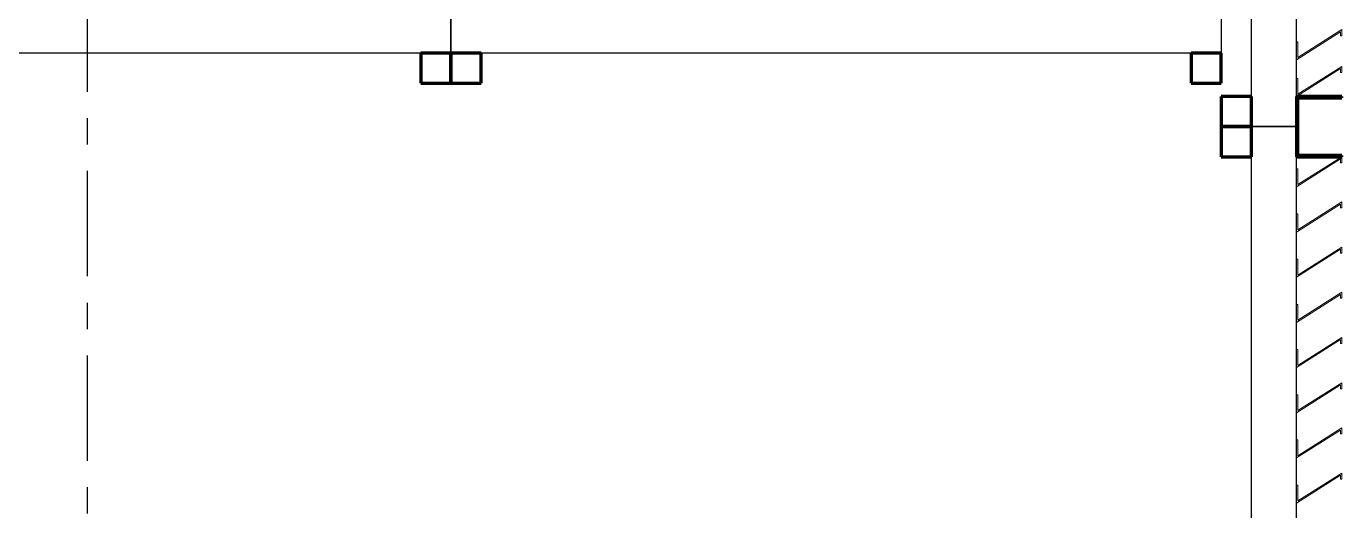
# Model space of a CAD drawing. Header units: millimetres. Extents: x -1379 to 1385823, y -4884429 to 548763.
# Drawn here: x 464308 to 466494, y -2301052 to -2300248 of the extents above; entities that cross this region are included whole.
import ezdxf
from ezdxf.enums import TextEntityAlignment as Align

# ---------------------------------------------------------------- set-up
doc = ezdxf.new("R2010")
doc.units = ezdxf.units.MM
doc.linetypes.add('CENTER', pattern=[50.8, 31.75, -6.35, 6.35, -6.35])
doc.linetypes.add('TA_GL_000.70000', pattern=[1.925, 0.7, -0.175, 0.175, -0.175, 0.7])
for name, color, linetype in [('000 - 0_SYM_DWG_GRIDLINE_MAIN_COLOR_251', 7, 'Continuous'), ('000 - 0_SYM_DWG_SLOPE-SYM_TEXT_COLOR_3', 7, 'Continuous'), ('000 - GRID', 7, 'CENTER')]:
    doc.layers.add(name, color=color, linetype=linetype)
doc.layers.add('000 - CONCRETE_EX_LOUVERS_DEF_SUB', color=7, linetype='Continuous', plot=False)
doc.styles.add('ARIAL', font='arial.ttf')
doc.styles.add('TA', font='', dxfattribs={"height": 4.5})
doc.styles.get('TA').set_extended_font_data('Cordia New')

# ---------------------------------------------------------------- blocks, each defined once
blk = doc.blocks.new('DPA_CP_Entrance Louver Grill Vertical Z - Louver Grill Vertical Z-5244519-IV01 - LOWER ROOF LEVEL PLAN')
at = {"layer": '000 - CONCRETE_EX_LOUVERS_DEF_SUB', "color": 7, "lineweight": 70}
for p, q in [((-590, 0), (-640, 0)), ((-640, 0), (-640, -50)), ((-590, -50), (-590, 0)), ((640, 0), (590, 0)), ((590, 0), (590, -50)), ((640, -50), (640, 0)), ((-640, -50), (-590, -50)), ((590, -50), (640, -50)), ((-590, -125), (-640, -125)), ((-640, -125), (-640, -127)), ((-640, -127), (-592, -127)), ((-592, -127), (-592, -200)), ((-590, -200), (-590, -125)), ((640, -125), (590, -125)), ((590, -125), (590, -200)), ((592, -200), (592, -127)), ((592, -127), (640, -127)), ((640, -127), (640, -125)), ((-592, -200), (-590, -200)), ((590, -200), (592, -200))]:
    blk.add_line(p, q, dxfattribs=at)
at = {"layer": '000 - CONCRETE_EX_LOUVERS_DEF_SUB', "color": 7}
for p, q in [((-640, -125), (-640, -50)), ((-640, -50), (640, -50)), ((640, -50), (640, -125)), ((-640, -125), (640, -125))]:
    blk.add_line(p, q, dxfattribs=at)
blk = doc.blocks.new('DPA_CP_Entrance Louver Grill Vertical Z - Louver Grill Vertical Z-4595767-IV01 - LOWER ROOF LEVEL PLAN')
at = {"layer": '000 - CONCRETE_EX_LOUVERS_DEF_SUB', "color": 7, "lineweight": 70}
for p, q in [((-700, 0), (-750, 0)), ((-750, 0), (-750, -50)), ((-700, -50), (-700, 0)), ((750, 0), (700, 0)), ((700, 0), (700, -50)), ((750, -50), (750, 0)), ((-750, -50), (-700, -50)), ((700, -50), (750, -50)), ((-700, -125), (-750, -125)), ((-750, -125), (-750, -127)), ((-750, -127), (-702, -127)), ((-702, -127), (-702, -200)), ((-700, -200), (-700, -125)), ((750, -125), (700, -125)), ((700, -125), (700, -200)), ((702, -200), (702, -127)), ((702, -127), (750, -127)), ((750, -127), (750, -125)), ((-702, -200), (-700, -200)), ((700, -200), (702, -200))]:
    blk.add_line(p, q, dxfattribs=at)
at = {"layer": '000 - CONCRETE_EX_LOUVERS_DEF_SUB', "color": 7}
for p, q in [((-750, -125), (-750, -50)), ((-750, -50), (750, -50)), ((750, -50), (750, -125)), ((-750, -125), (750, -125))]:
    blk.add_line(p, q, dxfattribs=at)
blk = doc.blocks.new('GM_Louver Grill Vertical Z1 - Z Profile-V233-IV01 - LOWER ROOF LEVEL PLAN')
at = {"layer": '000 - CONCRETE_EX_LOUVERS_DEF_SUB', "color": 7, "lineweight": 9}
for p, q in [((30, 0), (0.1, 0)), ((0.1, 0), (46.4, -73)), ((30, -2), (30, 0)), ((50, -75), (3.7, -2)), ((3.7, -2), (30, -2)), ((46.4, -73), (40, -73)), ((40, -73), (40, -75)), ((40, -75), (50, -75))]:
    blk.add_line(p, q, dxfattribs=at)
blk = doc.blocks.new('GM_Louver Grill Vertical Z1 - Z Profile-V234-IV01 - LOWER ROOF LEVEL PLAN')
at = {"layer": '000 - CONCRETE_EX_LOUVERS_DEF_SUB', "color": 7, "lineweight": 9}
for p, q in [((30, 0), (0.1, 0)), ((0.1, 0), (46.4, -73)), ((30, -2), (30, 0)), ((50, -75), (3.7, -2)), ((3.7, -2), (30, -2)), ((46.4, -73), (40, -73)), ((40, -73), (40, -75)), ((40, -75), (50, -75))]:
    blk.add_line(p, q, dxfattribs=at)
blk = doc.blocks.new('GM_Louver Grill Vertical Z1 - Z Profile-V235-IV01 - LOWER ROOF LEVEL PLAN')
at = {"layer": '000 - CONCRETE_EX_LOUVERS_DEF_SUB', "color": 7, "lineweight": 9}
for p, q in [((30, 0), (0.1, 0)), ((0.1, 0), (46.4, -73)), ((30, -2), (30, 0)), ((50, -75), (3.7, -2)), ((3.7, -2), (30, -2)), ((46.4, -73), (40, -73)), ((40, -73), (40, -75)), ((40, -75), (50, -75))]:
    blk.add_line(p, q, dxfattribs=at)
blk = doc.blocks.new('GM_Louver Grill Vertical Z1 - Z Profile-V246-IV01 - LOWER ROOF LEVEL PLAN')
at = {"layer": '000 - CONCRETE_EX_LOUVERS_DEF_SUB', "color": 7, "lineweight": 9}
for p, q in [((30, 0), (0.1, 0)), ((0.1, 0), (46.4, -73)), ((30, -2), (30, 0)), ((50, -75), (3.7, -2)), ((3.7, -2), (30, -2)), ((46.4, -73), (40, -73)), ((40, -73), (40, -75)), ((40, -75), (50, -75))]:
    blk.add_line(p, q, dxfattribs=at)
blk = doc.blocks.new('GM_Louver Grill Vertical Z1 - Z Profile-V643-IV01 - LOWER ROOF LEVEL PLAN')
at = {"layer": '000 - CONCRETE_EX_LOUVERS_DEF_SUB', "color": 7, "lineweight": 9}
for p, q in [((30, 0), (0.1, 0)), ((0.1, 0), (46.4, -73)), ((30, -2), (30, 0)), ((50, -75), (3.7, -2)), ((3.7, -2), (30, -2)), ((46.4, -73), (40, -73)), ((40, -73), (40, -75)), ((40, -75), (50, -75))]:
    blk.add_line(p, q, dxfattribs=at)
blk = doc.blocks.new('GM_Louver Grill Vertical Z1 - Z Profile-V644-IV01 - LOWER ROOF LEVEL PLAN')
at = {"layer": '000 - CONCRETE_EX_LOUVERS_DEF_SUB', "color": 7, "lineweight": 9}
for p, q in [((30, 0), (0.1, 0)), ((0.1, 0), (46.4, -73)), ((30, -2), (30, 0)), ((50, -75), (3.7, -2)), ((3.7, -2), (30, -2)), ((46.4, -73), (40, -73)), ((40, -73), (40, -75)), ((40, -75), (50, -75))]:
    blk.add_line(p, q, dxfattribs=at)
blk = doc.blocks.new('GM_Louver Grill Vertical Z1 - Z Profile-V645-IV01 - LOWER ROOF LEVEL PLAN')
at = {"layer": '000 - CONCRETE_EX_LOUVERS_DEF_SUB', "color": 7, "lineweight": 9}
for p, q in [((30, 0), (0.1, 0)), ((0.1, 0), (46.4, -73)), ((30, -2), (30, 0)), ((50, -75), (3.7, -2)), ((3.7, -2), (30, -2)), ((46.4, -73), (40, -73)), ((40, -73), (40, -75)), ((40, -75), (50, -75))]:
    blk.add_line(p, q, dxfattribs=at)
blk = doc.blocks.new('GM_Louver Grill Vertical Z1 - Z Profile-V646-IV01 - LOWER ROOF LEVEL PLAN')
at = {"layer": '000 - CONCRETE_EX_LOUVERS_DEF_SUB', "color": 7, "lineweight": 9}
for p, q in [((30, 0), (0.1, 0)), ((0.1, 0), (46.4, -73)), ((30, -2), (30, 0)), ((50, -75), (3.7, -2)), ((3.7, -2), (30, -2)), ((46.4, -73), (40, -73)), ((40, -73), (40, -75)), ((40, -75), (50, -75))]:
    blk.add_line(p, q, dxfattribs=at)
blk = doc.blocks.new('DPA_CP_Entrance Louver Grill Vertical Z - Louver Grill Vertical Z-5246638-IV01 - LOWER ROOF LEVEL PLAN')
at = {"layer": '000 - CONCRETE_EX_LOUVERS_DEF_SUB', "color": 7, "lineweight": 70}
for p, q in [((-86, 0), (-136, 0)), ((-136, 0), (-136, -50)), ((-86, -50), (-86, 0)), ((136, 0), (86, 0)), ((86, 0), (86, -50)), ((136, -50), (136, 0)), ((-136, -50), (-86, -50)), ((86, -50), (136, -50)), ((-86, -125), (-136, -125)), ((-136, -125), (-136, -127)), ((-136, -127), (-88, -127)), ((-88, -127), (-88, -200)), ((-86, -200), (-86, -125)), ((136, -125), (86, -125)), ((86, -125), (86, -200)), ((88, -200), (88, -127)), ((88, -127), (136, -127)), ((136, -127), (136, -125)), ((-88, -200), (-86, -200)), ((86, -200), (88, -200))]:
    blk.add_line(p, q, dxfattribs=at)
at = {"layer": '000 - CONCRETE_EX_LOUVERS_DEF_SUB', "color": 7}
for p, q in [((-136, -125), (-136, -50)), ((-136, -50), (136, -50)), ((136, -50), (136, -125)), ((-136, -125), (136, -125))]:
    blk.add_line(p, q, dxfattribs=at)
blk = doc.blocks.new('GM_Louver Grill Vertical Z1 - Z Profile-V647-IV01 - LOWER ROOF LEVEL PLAN')
at = {"layer": '000 - CONCRETE_EX_LOUVERS_DEF_SUB', "lineweight": 9}
h = blk.add_hatch(dxfattribs=at)
h.set_pattern_fill('FP_72', style=0, pattern_type=2)
h.set_pattern_definition([(320, (2307661.5, 233351.46), (-63.75582, -728.7365), [76.2, -838.2]), (265, (2307661.5, 233351.5), (764.2276, 140.97162), [60.96, -670.56]), (10.451, (2307656.2, 233290.74), (700.46675, -587.77), [64.76, -712.36]), (316.184, (2307864.7, 233351.5), (-168.17096, -1084.31624), [114.3, -1257.3]), (6.636, (2307850.7, 233261.1), (989.70985, -949.6099), [97.14, -1068.54]), (261.184, (2307864.7, 233351.5), (989.70115, -949.62055), [91.44, -1005.84]), (291, (2307813.9, 233249.86), (-409.06057, -606.45787), [76.2, -838.2]), (236, (2307813.9, 233249.9), (736.75292, -247.20834), [60.96, -670.56]), (341.451, (2307779.8, 233199.3), (327.68547, -853.66825), [64.76, -712.36]), (307.5, (2307661.48, 233351.46), (338.22012, -12.354693), [33.528, -628.904, 33.528, -1320.292]), (307.5, (2307661.48, 233351.46), (338.22012, -12.354693), [-695.96, -647.192, 33.528, -639.572]), (277.5, (2307661.48, 233351.46), (400.722127, -267.278874), [33.528, -354.584, 33.528, -870.204]), (277.5, (2307661.48, 233351.46), (400.722127, -267.278874), [-421.64, -613.664, 33.528, -223.012]), (237.5, (2307661.48, 233578.03), (-22.915345, -542.36333), [33.528, -220.472, 33.528, -1810.512]), (237.5, (2307661.48, 233578.03), (-22.915345, -542.36333), [-287.528, -758.952, 33.528, -1018.032]), (227.5, (2307661.5, 233679.63), (101.70711, -592.51696), [33.528, -296.672, 33.528, -1239.52]), (227.5, (2307661.5, 233679.63), (101.70711, -592.51696), [-363.728, -492.76, 33.528, -713.232])])
h.paths.add_polyline_path([(0.1, 0), (46.4, -73), (40, -73), (40, -75), (50, -75), (3.7, -2), (30, -2), (30, 0)])
at = {"layer": '000 - CONCRETE_EX_LOUVERS_DEF_SUB', "color": 7, "lineweight": 9}
for p, q in [((30, 0), (0.1, 0)), ((0.1, 0), (46.4, -73)), ((30, -2), (30, 0)), ((50, -75), (3.7, -2)), ((3.7, -2), (30, -2)), ((46.4, -73), (40, -73)), ((40, -73), (40, -75)), ((40, -75), (50, -75))]:
    blk.add_line(p, q, dxfattribs=at)
blk = doc.blocks.new('GM_Louver Grill Vertical Z1 - Z Profile-V649-IV01 - LOWER ROOF LEVEL PLAN')
at = {"layer": '000 - CONCRETE_EX_LOUVERS_DEF_SUB', "lineweight": 9}
h = blk.add_hatch(dxfattribs=at)
h.set_pattern_fill('FP_73', style=0, pattern_type=2)
h.set_pattern_definition([(320, (2307722.5, 233351.46), (-63.75582, -728.7365), [76.2, -838.2]), (265, (2307722.5, 233351.5), (764.2276, 140.97162), [60.96, -670.56]), (10.451, (2307717.2, 233290.74), (700.46675, -587.77), [64.76, -712.36]), (316.184, (2307925.7, 233351.5), (-168.17096, -1084.31624), [114.3, -1257.3]), (6.636, (2307911.7, 233261.1), (989.70985, -949.6099), [97.14, -1068.54]), (261.184, (2307925.7, 233351.5), (989.70115, -949.62055), [91.44, -1005.84]), (291, (2307874.9, 233249.86), (-409.06057, -606.45787), [76.2, -838.2]), (236, (2307874.9, 233249.9), (736.75292, -247.20834), [60.96, -670.56]), (341.451, (2307840.8, 233199.3), (327.68547, -853.66825), [64.76, -712.36]), (307.5, (2307722.48, 233351.46), (338.22012, -12.354693), [33.528, -628.904, 33.528, -1320.292]), (307.5, (2307722.48, 233351.46), (338.22012, -12.354693), [-695.96, -647.192, 33.528, -639.572]), (277.5, (2307722.48, 233351.46), (400.722127, -267.278874), [33.528, -354.584, 33.528, -870.204]), (277.5, (2307722.48, 233351.46), (400.722127, -267.278874), [-421.64, -613.664, 33.528, -223.012]), (237.5, (2307722.48, 233578.03), (-22.915345, -542.36333), [33.528, -220.472, 33.528, -1810.512]), (237.5, (2307722.48, 233578.03), (-22.915345, -542.36333), [-287.528, -758.952, 33.528, -1018.032]), (227.5, (2307722.5, 233679.63), (101.70711, -592.51696), [33.528, -296.672, 33.528, -1239.52]), (227.5, (2307722.5, 233679.63), (101.70711, -592.51696), [-363.728, -492.76, 33.528, -713.232])])
h.paths.add_polyline_path([(0.1, 0), (46.4, -73), (40, -73), (40, -75), (50, -75), (3.7, -2), (30, -2), (30, 0), (27.6, 0)])
at = {"layer": '000 - CONCRETE_EX_LOUVERS_DEF_SUB', "color": 7, "lineweight": 9}
for p, q in [((30, 0), (0.1, 0)), ((0.1, 0), (46.4, -73)), ((30, -2), (30, 0)), ((50, -75), (3.7, -2)), ((3.7, -2), (30, -2)), ((46.4, -73), (40, -73)), ((40, -73), (40, -75)), ((40, -75), (50, -75))]:
    blk.add_line(p, q, dxfattribs=at)
blk = doc.blocks.new('*U1920')
at = {"layer": '000 - 0_SYM_DWG_GRIDLINE_MAIN_COLOR_251', "color": 7, "linetype": 'ByBlock', "ltscale": 5}
blk.add_line((20, 0), (-355.735, 0), dxfattribs=at)
at = {"color": 7, "style": 'TA', "flags": 1}
blk.add_attdef('LOCATION', (6, -6), '', height=4.5, rotation=270, dxfattribs=at)
at = {"layer": '000 - 0_SYM_DWG_SLOPE-SYM_TEXT_COLOR_3', "color": 7, "style": 'ARIAL'}
blk.add_attdef('GRID-HEAD', text='', height=4, rotation=90, dxfattribs=at).set_placement((40, 0), align=Align.MIDDLE_CENTER)

msp = doc.modelspace()

# ---------------------------------------------------------------- block references
at = {"layer": '000 - CONCRETE_EX_LOUVERS_DEF_SUB', "color": 7}
for name, p, rotation in [('DPA_CP_Entrance Louver Grill Vertical Z - Louver Grill Vertical Z-4595767-IV01 - LOWER ROOF LEVEL PLAN', (464263.8, -2300342.7), 180), ('DPA_CP_Entrance Louver Grill Vertical Z - Louver Grill Vertical Z-5244519-IV01 - LOWER ROOF LEVEL PLAN', (465653.8, -2300342.7), 180), ('DPA_CP_Entrance Louver Grill Vertical Z - Louver Grill Vertical Z-5246638-IV01 - LOWER ROOF LEVEL PLAN', (466293.8, -2300278.7), 90.00000000000348), ('DPA_CP_Entrance Louver Grill Vertical Z - Louver Grill Vertical Z-4595767-IV01 - LOWER ROOF LEVEL PLAN', (466293.8, -2301164.7), 90.00000000000348)]:
    msp.add_blockref(name, p, dxfattribs=dict(at, rotation=rotation))
at = {"layer": '000 - CONCRETE_EX_LOUVERS_DEF_SUB', "color": 7, "lineweight": 9, "rotation": 90.00000000000348}
for name, p in [('GM_Louver Grill Vertical Z1 - Z Profile-V647-IV01 - LOWER ROOF LEVEL PLAN', (466418.8, -2300303.7)), ('GM_Louver Grill Vertical Z1 - Z Profile-V649-IV01 - LOWER ROOF LEVEL PLAN', (466418.8, -2300364.7)), ('GM_Louver Grill Vertical Z1 - Z Profile-V246-IV01 - LOWER ROOF LEVEL PLAN', (466418.8, -2300514.7)), ('GM_Louver Grill Vertical Z1 - Z Profile-V643-IV01 - LOWER ROOF LEVEL PLAN', (466418.8, -2300589.7)), ('GM_Louver Grill Vertical Z1 - Z Profile-V644-IV01 - LOWER ROOF LEVEL PLAN', (466418.8, -2300664.7)), ('GM_Louver Grill Vertical Z1 - Z Profile-V645-IV01 - LOWER ROOF LEVEL PLAN', (466418.8, -2300739.7)), ('GM_Louver Grill Vertical Z1 - Z Profile-V646-IV01 - LOWER ROOF LEVEL PLAN', (466418.8, -2300814.7)), ('GM_Louver Grill Vertical Z1 - Z Profile-V233-IV01 - LOWER ROOF LEVEL PLAN', (466418.8, -2300889.7)), ('GM_Louver Grill Vertical Z1 - Z Profile-V234-IV01 - LOWER ROOF LEVEL PLAN', (466418.8, -2300964.7)), ('GM_Louver Grill Vertical Z1 - Z Profile-V235-IV01 - LOWER ROOF LEVEL PLAN', (466418.8, -2301039.7))]:
    msp.add_blockref(name, p, dxfattribs=at)
at = {"layer": '000 - GRID', "color": 7, "linetype": 'TA_GL_000.70000', "xscale": 50.00000000000004, "yscale": 50.00000000000004, "zscale": 50.00000000000004, "rotation": 270}
msp.add_blockref('*U1920', (464409.9, -2314669.4), dxfattribs=at)

doc.saveas('drawing.dxf')
